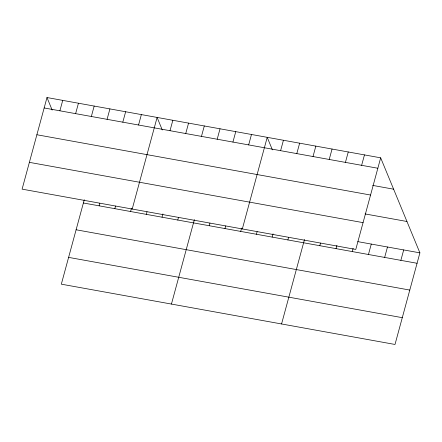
<?xml version="1.0" encoding="UTF-8"?>
<svg xmlns="http://www.w3.org/2000/svg" width="442" height="442" viewBox="0 0 442 442"><rect width="100%" height="100%" fill="white"/><g stroke="black" fill="none" stroke-linecap="round" stroke-linejoin="round"><path stroke-width="0.66" d="M46.99 97.538L22.1 189.143L355.782 249.437L380.673 157.827L46.99 97.538L52.167 110.08M59.891 110.798L62.72 100.378M75.621 113.644L78.449 103.218M91.35 116.484L94.179 106.063M84.273 199.729L61.328 284.173L395.01 344.462L419.9 252.857L380.673 157.827M107.08 119.329L109.914 108.903M99.118 205.828L99.826 203.226M122.81 122.169L125.644 111.749M114.848 208.674L115.555 206.066M138.545 125.014L141.374 114.588M130.578 211.514L131.462 208.259M132.213 209.038L157.103 117.434L162.28 129.976M146.308 214.359L147.015 211.751M170.004 130.694L172.833 120.274M162.037 217.199L162.927 213.939M185.734 133.539L188.568 123.114M177.772 220.039L178.48 217.436M201.464 136.379L204.298 125.959M171.441 304.068L194.386 219.624M217.199 139.224L220.028 128.799M209.232 225.724L209.939 223.122M232.928 142.064L235.757 131.644M224.961 228.569L225.669 225.961M248.658 144.91L251.487 134.484M240.691 231.409L241.581 228.155M242.332 228.934L267.222 137.329L272.399 149.871M256.426 234.254L257.133 231.647M280.598 150.678L283.427 140.258M272.156 237.094L273.04 233.84M296.803 153.606L299.637 143.186M287.886 239.934L288.593 237.332M313.013 156.534L315.842 146.114M281.56 323.964L304.499 239.52M329.218 159.463L332.053 149.042M319.826 245.708L320.533 243.1M345.429 162.391L348.257 151.971M336.031 248.636L336.914 245.376M361.633 165.319L364.468 154.899M352.241 251.564L353.125 248.305M368.446 254.493L371.28 244.072M384.656 257.421L387.485 247.001M400.861 260.349L403.695 249.929M44.156 107.959L377.838 168.247M372.683 185.402L393.618 189.187M36.879 134.749L370.562 195.038M365.086 213.928L406.955 221.497M29.376 162.352L363.064 222.641M357.771 241.63L419.9 252.857M83.383 202.988L417.066 263.277M76.107 229.779L409.789 290.068M68.604 257.382L402.292 317.671"/></g></svg>
